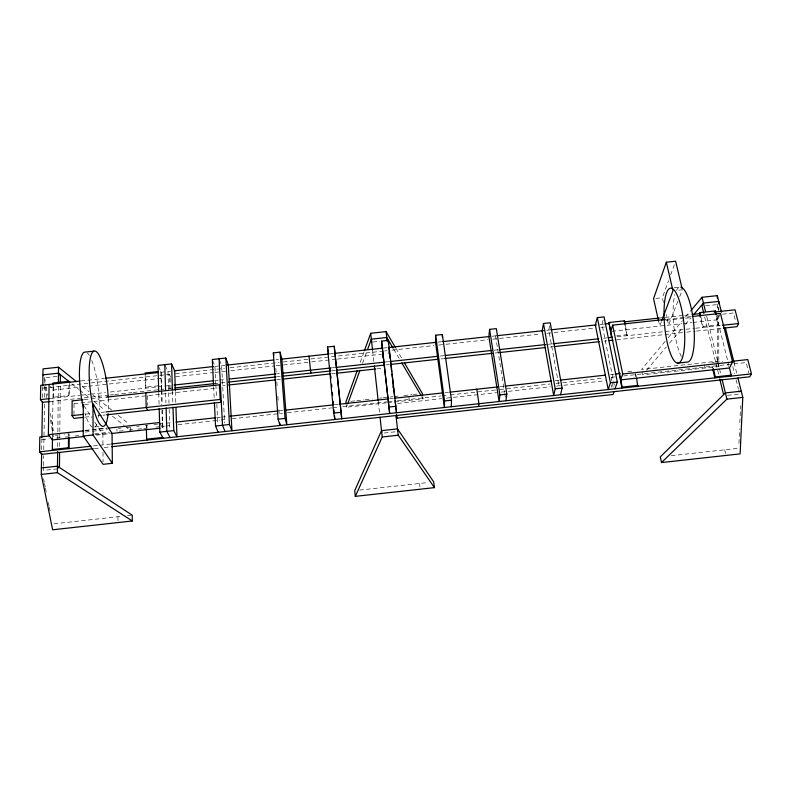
<?xml version="1.0" encoding="UTF-8"?>
<svg xmlns="http://www.w3.org/2000/svg" width="791" height="791" viewBox="0 0 791 791"><rect width="100%" height="100%" fill="white"/><g stroke="black" fill="none" stroke-linecap="round" stroke-linejoin="round"><path stroke-width="0.59" stroke-dasharray="3.96 2.97" d="M73.968 414.702L74.028 403.687L72.129 400.879M68.501 436.632L68.52 434.16M69.489 383.408L69.41 396.459L68.777 395.53L68.857 383.645M69.153 436.266L69.163 433.794L64.358 434.318M57.684 446.618L57.832 433.152M57.842 431.926L58.356 384.189M59.671 446.421L59.74 439.015M59.75 437.779L59.8 432.835M59.819 431.599L60.284 384.663M52.463 437.522L52.513 433.873M52.522 432.657L53.116 386.552M53.778 386.305L53.63 398.18L52.977 397.25L68.777 395.53M43.495 466.749L43.436 470.408L58.307 468.776M43.515 465.533L43.673 455.774M43.772 449.674L44.504 403.321M44.603 397.22L44.919 377.702L59.177 376.15M41.696 449.585L41.874 438.56M42.566 397.636L42.734 387.115M738.952 443.395L739.585 428.821M739.852 422.75L740.594 405.753M549.607 325.892L548.796 330.065L558.99 386.384M603.167 320.068L601.991 324.28L613.351 380.441M625.434 325.437L627.055 335.691L624.376 323.025M360.212 362.337L363.989 351.886M663.441 302.498L662.354 297.732L668.573 280.617M670.649 274.912L675.623 261.218M386.354 402.866L346.478 407.227L347.318 404.923M362.496 363.395L367.133 350.7M661.424 321.522L659.714 326.07L658.903 322.501M677.946 301.163L668.603 325.101L666.16 314.393M679.726 296.605L682.396 289.763L676.513 290.396M700.915 317.221L703.14 326.416L702.675 327.454L699.897 315.985M720.472 313.404L717.496 319.782L692.956 322.451M665.132 341.386L641.57 369.526L717.496 361.22L718.782 366.49L642.707 374.815L642.025 371.641M668.266 337.628L682.406 320.75M685.54 316.993L690.256 311.367M646.652 370.158L666.368 346.863M669.522 343.136L682.149 328.225M685.303 324.498L690.82 317.972M53.926 523.81L122.714 516.216M127.47 515.692L132.226 515.168M359.608 490.084L427.802 482.559M671.213 455.695L738.745 448.25M674.09 287.746L679.934 287.113A37.701 10.016 84.3 0 0 676.424 290.386M655.759 298.454L662.354 297.732M372.838 342.048L379.917 341.277M705.582 305.86L717.299 304.584L718.792 310.547M80.969 380.946L104.422 378.424M160.771 372.294L170.579 371.226M214.677 366.421L224.98 365.304M275.93 359.757L278.551 359.47M329.837 353.893L333.565 353.488M383.279 348.08L387.728 347.595M437.779 342.147L442.228 341.663M491.953 336.254L496.857 335.72M546.581 330.312L549.656 329.976M599.776 324.518L603.681 324.092M658.923 318.081L663.837 317.547M665.063 317.418L683.483 315.411M684.709 315.283L690.85 314.61M666.546 319.267L691.057 316.598M42.724 388.163L165.161 374.835M166.387 374.707L170.055 374.301M175.473 373.718L224.456 368.388M230.052 367.775L279.025 362.446M283.227 361.991L383.358 351.085M384.584 350.957L387.036 350.69M391.95 350.156L433.725 345.608M438.639 345.074L444.779 344.401M446.015 344.273L487.78 339.725M492.694 339.191L540.609 333.97M546.759 333.308L552.899 332.635M554.125 332.497L594.674 328.087M600.814 327.415L604.502 327.019M665.933 320.335L684.363 318.328M685.589 318.19L691.73 317.527M722.44 314.175L733.504 312.979L735.828 322.105M175.582 376.694L213.57 372.561M214.796 372.432L225.821 371.226M230.725 370.692L274.843 365.887M276.069 365.758L282.189 365.086M283.415 364.958L310.379 362.021M311.605 361.892L336.106 359.223M337.332 359.084L381.44 354.279M77.607 387.432L53.066 390.101L50.426 386.305M82.511 386.898L87.415 386.354M88.641 386.226L161.028 378.345L160.079 376.407M611.987 331.271L681.921 323.657M683.147 323.519L691.73 322.59M145.188 375.339L145.455 387.175L161.226 385.454L161.7 386.404M616.585 335.849L627.392 334.662M703.14 326.416L718.722 324.715L718.228 325.763L715.104 313.147M50.268 398.545L79.703 395.342M80.929 395.203L89.512 394.274M90.738 394.136L105.45 392.534M110.354 392L156.954 386.918M158.062 386.799L171.667 385.316M214.579 380.639L218.257 380.244M219.483 380.105L225.623 379.443M277.117 373.827L279.569 373.56M331.093 367.944L334.771 367.548M385.088 362.06L388.776 361.655M440.32 356.039L444.008 355.643M494.326 350.156L498.004 349.76M548.331 344.273L553.235 343.739M603.563 338.251L607.241 337.856M617.059 336.788L694.379 328.354M695.605 328.225L721.382 325.417M49.833 401.561L108.654 395.154M109.88 395.016L113.558 394.62M114.784 394.482L131.939 392.613M133.165 392.484L163.796 389.142M168.701 388.608L171.153 388.341M214.045 383.665L225.069 382.468M276.296 376.882L280.212 376.457M331.389 370.88L335.414 370.435M385.761 364.948L389.449 364.552M441.022 358.926L443.484 358.659M495.057 353.033L498.745 352.638M550.328 347.012L552.78 346.745M604.364 341.119L606.816 340.852M616.644 339.784L685.411 332.289M686.647 332.151L695.24 331.211M696.466 331.083L722.252 328.275M84.212 399.554L104.758 397.319M222.587 385.672L225.04 385.405M276.474 379.799L281.378 379.265M331.597 373.787L335.275 373.382M376.921 368.843L383.042 368.181M74.028 403.687L92.359 401.69M93.575 401.551L218.128 387.966M84.489 404.567L90.569 403.904M85.418 414.177L91.489 413.505M101.208 412.447L104.857 412.052M84.835 417.193L92.082 416.402M98.133 415.74L101.762 415.344M102.968 415.206L105.381 414.949M94.969 426.962L99.715 426.438M85.369 430.344L91.44 429.681M92.656 429.553L107.22 427.961M350.769 401.324L355.594 400.8M356.8 400.661L364.028 399.87M365.234 399.742L372.472 398.951M379.71 398.16L382.122 397.893M383.328 397.764L392.969 396.706M394.175 396.578L399 396.044M403.825 395.52L412.071 394.62M413.218 394.491L417.786 393.997M85.042 430.68L107.032 428.277M627.757 371.76L632.632 371.226M711.88 362.565L714.313 362.298M715.529 362.159L722.816 361.368M55.449 435.297L58.218 434.991M85.23 432.044L91.361 431.372M92.587 431.233L107.319 429.622M118.363 428.415L120.825 428.149M126.956 427.476L130.644 427.071M136.784 426.398L139.236 426.131M145.366 425.459L147.828 425.192M153.958 424.52L157.646 424.124M158.872 423.986L165.012 423.314M166.239 423.175L172.379 422.513M216.566 417.678L220.244 417.272M221.47 417.134L227.61 416.471M279.164 410.826L282.842 410.43M334.395 404.784L338.083 404.389M389.637 398.743L393.315 398.348M444.868 392.702L448.556 392.306M500.08 386.67L503.768 386.265M555.262 380.629L558.95 380.224M610.444 374.598L614.132 374.192M41.864 439.608L49.23 438.797M56.596 437.987L60.284 437.591M65.188 437.047L67.65 436.78M75.016 435.979L78.695 435.574M94.663 433.824L109.395 432.212M119.223 431.144L124.128 430.601M129.042 430.067L132.73 429.661M137.644 429.127L142.548 428.584M143.774 428.455L149.914 427.783M156.054 427.11L164.657 426.171M165.883 426.033L172.023 425.36M178.163 424.688L219.908 420.12M221.144 419.991L227.274 419.319M232.188 418.785L282.535 413.268M287.449 412.734L331.656 407.899M332.882 407.76L337.797 407.227M342.701 406.693L386.908 401.858M388.134 401.719L393.048 401.185M397.458 400.701L440.943 395.945M442.169 395.807L449.051 395.055M450.277 394.917L495.73 389.953M499.833 389.498L550.081 384.001M555.915 383.368L603.998 378.108M611.354 377.297L615.022 376.902M623.605 375.962L732.664 364.028M733.89 363.89L746.15 362.555L748.869 373.223M95.098 434.734L109.692 433.132M387.56 402.738L393.602 402.075M394.808 401.937L423.047 398.852L422.77 396.706M96.443 435.139L109.89 433.666M397.636 403.459L441.625 398.644M446.52 398.11L496.619 392.633M501.504 392.089L550.388 386.74M556.498 386.077L562.609 385.405M563.825 385.276L605.372 380.728M93.556 445.926L98.46 445.382M99.696 445.254L110.74 444.038M94.406 448.586L99.32 448.052M104.234 447.508L110.374 446.836M384.228 433.013L396.449 431.668M727.483 395.342L739.615 394.007L738.725 390.438M71.981 383.942L78.724 389.32M79.693 390.092L90.303 398.545M94.159 401.62L104.768 410.074M112.49 416.224L124.058 425.449M125.027 426.211L129.843 430.057M82.284 386.344L88.928 391.703M92.725 394.768L111.729 410.074M118.373 415.433L128.824 423.857M83.955 405.724L92.072 418.024M94.772 422.127L102.889 434.437L102.968 446.391M393.651 349.128L399.277 358.649M421.791 396.736L423.047 398.852M395.925 348.396L402.065 358.887M160.148 423.61L162.452 427.921M162.293 422.661L162.768 423.561M145.455 387.175L145.949 388.124L145.682 376.298M158.467 366.381L161.285 372.235L161.779 389.36M165.25 365.65L167.999 371.503L168.997 403.301M170.688 377.228L169.343 374.38L169.798 388.49M212.739 360.656L214.934 366.401L215.775 383.477M219.502 359.915L221.628 365.669L224.624 422.977M734.038 362.456L736.737 373.223M732.773 366.589L734.562 373.738M736.045 379.7L738.428 389.241M716.438 315.53L728.58 364.453M727.76 364.216L728.343 366.599M706.66 316.242L717.773 361.774M718.07 362.97L719.237 367.766M719.533 368.962L720.997 374.954M704.682 316.983L715.717 362.327M716.003 363.524L718.623 374.262M711.969 365.936L712.543 368.329M704.376 364.819L705.137 367.983M724.665 449.802L725.743 454.311M635.568 373.362L636.33 376.961M635.213 374.341L635.727 376.734M613.589 381.638L614.32 385.217M611.196 377.317L612.155 382.093M612.392 383.289L613.361 388.065M611.216 384.95L611.7 387.333M43.554 478.684L44.276 482.253M44.523 483.449L45.245 487.019M45.483 488.215L46.204 491.784M48.38 502.503L49.101 506.072M49.339 507.268L50.07 510.838M44.978 387.017L46.817 397.952M50.486 419.813L53.343 436.83M44.434 377.297L45.838 385.711M46.036 386.918L47.43 395.332M50.426 413.357L53.62 432.598M495.542 335.859L504.569 392.346M504.757 393.542L505.34 397.151M408.779 396.064L409.313 400.355M419.537 483.469L419.962 486.9M388.282 351.431L388.569 353.854M392.267 385.415L392.554 387.837M372.601 350.68L373.925 362.337M378.266 401.373L379.631 413.841M346.26 405.081L346.478 407.227M275.832 368.349L276.188 373.214M276.81 381.727L277.255 387.808M277.878 396.321L278.224 401.185M278.847 409.689L279.203 414.553M215.844 384.693L216.507 398.11M216.813 404.211L217.782 423.729M213.619 386.611L214.223 398.921M175.414 391.555L175.79 402.56M172.478 391.09L172.883 403.44M170.727 378.405L171.064 388.935M169.185 409.412L169.808 428.979M165.645 393.078L165.952 402.955M161.819 390.586L162.204 404.043M162.382 410.163L162.946 429.731M160.82 371.266L161.334 389.221M161.374 390.438L161.789 404.943M161.928 409.778L162.511 430.047M158.764 393.275L159.09 404.943M147.353 395.688L147.581 405.447M146.8 425.301L146.859 427.763M146.325 425.647L146.384 428.109M130.752 427.565L130.812 430.828M116.949 429.068L116.979 431.253M117.968 516.741L118.017 521.398M102.998 452.373L103.057 461.934M717.328 304.14L717.348 310.21M717.358 315.065L717.496 361.22M718.752 307.541L718.752 310.003M718.762 314.917L718.782 361.576M718.782 362.812L718.782 366.49M92.596 427.219A37.948 8.948 83.3 0 1 84.904 413.179M87.307 352.994A37.948 8.948 83.3 0 1 89.225 355.357M91.766 360.439A37.948 8.948 83.3 0 1 99.191 409.906M98.974 413.416A37.948 8.948 83.3 0 1 98.43 418.063M96.838 424.144A37.948 8.948 83.3 0 1 94.91 426.932M108.278 398.259A37.938 8.642 83.3 0 1 108.347 410.045M681.417 356.603A37.701 10.016 84.3 0 1 674.941 294.45"/><path stroke-width="1.19" d="M112.352 463.308L93.071 434.961L92.992 403.637L112.055 433.428L112.352 463.308L103.077 464.327L83.243 436.039L83.282 404.695M83.628 417.322L73.959 418.38L72.05 415.631L72.129 400.879L83.006 399.692M69.143 437.502L69.074 448.606L68.431 447.746L68.501 437.868M435.604 335.226L435.554 342.394L444.413 407.494L444.572 400.958L435.604 335.226L442.357 334.494L451.493 400.197L451.256 406.742M41.389 467.965L57.476 466.196L132.226 515.168L132.324 520.982L57.407 472.642L57.634 451.513M58.366 382.973L58.534 367.202L43.04 368.883L42.754 385.889M59.454 467.422L59.602 452.6M60.304 382.191L60.373 376.022L58.475 373.174L42.941 374.865M52.977 450.366L52.315 449.515L52.453 438.095M53.126 385.365L53.155 382.982L68.876 381.272L69.499 382.221M84.212 436.474L52.433 439.954L48.389 434.694L49.101 384.416M93.18 448.724L41.616 454.37L39.55 451.839L39.807 437.008L49.625 435.93M49.833 401.561L42.487 402.362L40.46 399.613L40.717 385.355L79.921 381.084M132.324 520.982L52.641 529.782L41.28 474.412L41.636 453.263M41.893 437.344L42.487 401.818M442.307 336.887L442.357 334.494M737.934 378.019L742.789 397.398L740.119 453.886L661.494 462.567L660.277 456.901L725.387 392.919L741.236 391.179M478.703 406.485L478.95 403.707L476.785 389.212M489.58 329.353L488.878 336.59L499.081 401.502L499.922 394.897L489.58 329.353L496.313 328.621L506.843 394.136L505.914 400.76M543.486 323.499L542.142 330.796L553.69 395.52L555.213 388.846L543.486 323.499L550.22 322.768L562.114 388.084L560.512 394.778M597.324 317.636L595.346 325.002L608.23 389.548L610.425 382.795L597.324 317.636L604.057 316.904L617.326 382.043L615.042 388.806M625.197 324.28L624.465 320.83L608.932 322.51L611.473 337.391L611.779 336.363M610.761 331.399L612.63 325.141L665.32 319.406M624.129 321.868L624.465 320.83M619.234 372.69L621.855 388.055L622.191 387.096L608.932 322.51M614.083 391.654L613.134 394.462L396.884 418.162L396.459 414.553M612.63 325.141L622.715 374.005L620.708 379.878L729.45 367.973L732.614 361.981L720.472 313.404L692.283 316.469M682.109 288.577L675.623 261.218L666.319 262.226L653.554 298.691L658.636 321.314M357.275 370.475L345.944 401.848L346.151 404.003M364.404 350.72L370.702 333.288L386.087 331.617L395.302 347.348M347.743 403.766L359.964 370.317M367.558 349.553L371.355 339.171L386.779 337.49L393.028 348.07M661.849 320.385L672.983 290.781L666.319 262.226M637.744 386.315L636.587 378.157M718.752 303.863L718.752 301.401L703.436 303.072L702.072 306.246L703.812 313.404M716.152 314.383L715.301 310.942L699.808 312.623L699.897 315.985M381.529 430.65L354.724 490.618L355.288 496.362L434.437 487.632L433.705 481.907L397.497 428.89L381.529 430.65L381.697 432.4M355.288 496.362L382.231 436.978L380.036 417.233M714.817 312L715.301 310.942M714.174 312.069L735.047 309.805L738.567 323.539L736.994 326.663L723.488 328.136M713.324 368.537L715.351 376.902L714.856 377.871L712.829 369.516M730.706 376.13L731.23 375.161L729.46 367.993M731.853 361.319L747.792 359.569L751.45 373.866L749.779 376.783L111.6 446.707M691.037 310.428L702.032 297.297L717.308 295.636L721.451 312.178M693.974 314.254L703.436 303.072M661.494 462.567L726.899 399.139L742.789 397.398M93.793 351.155L84.301 352.183A37.948 8.948 83.3 0 0 83.48 407.909M175.375 390.339L174.702 370.771L171.578 363.929L157.992 365.412L158.734 392.049M225.86 358.036L229.449 424.5L231.941 430.769L228.332 364.938L225.86 358.036L212.295 359.51L213.56 385.375M279.826 423.066L280.004 425.499L278.116 419.171L273.31 352.875L280.083 352.133L281.903 359.114L286.866 424.747L285.067 418.419L280.083 352.133M334.534 415.858L334.87 419.487L333.673 413.09L327.474 346.982L334.237 346.25L341.732 418.736L334.237 346.25M381.569 341.099L389.676 413.485L381.569 341.099L388.322 340.367L396.518 412.734L395.955 407.909M158.408 371.533L145.139 372.976L145.633 373.935M105.49 378.276L158.19 372.541M174.247 370.821L213.451 366.559M226.928 365.096L273.488 360.024M280.835 359.223L328.66 354.022M334.791 353.35L382.676 348.149M436.701 342.266L388.816 347.476L389.271 351.095M442.841 341.593L489.491 336.521M496.857 335.72L543.516 330.638M550.882 329.837L596.315 324.893M604.907 323.964L609.812 323.43M624.554 321.828L658.923 318.081M692.076 314.482L700.668 313.543M40.46 399.613L49.042 398.674M174.119 385.049L213.352 380.778M229.301 379.037L275.891 373.955M283.247 373.154L329.867 368.082M335.997 367.41L383.862 362.199M390.003 361.527L437.868 356.306M445.234 355.505L491.873 350.423M499.24 349.622L545.879 344.54M553.235 343.739L598.649 338.785M608.467 337.717L612.155 337.322M722.608 325.279L738.567 323.539M174.692 387.956L214.045 383.665M228.559 382.083L275.317 376.991M282.417 376.209L330.5 370.969M336.284 370.346L384.535 365.086M390.675 364.414L438.57 359.193M444.71 358.521L492.605 353.3M499.971 352.499L545.414 347.546M554.007 346.606L599.449 341.653M609.278 340.585L612.956 340.189M105.964 397.191L219.453 384.812L220.57 387.709M228.708 384.999L275.258 379.927M282.605 379.126L330.371 373.916M336.501 373.253L375.695 368.982M72.05 415.631L82.986 414.435M106.073 411.913L220.195 399.455L221.312 402.283L106.597 414.81M677.551 363.138A37.701 9.719 84.3 0 0 681.338 307.966A37.701 9.719 84.3 0 0 664.242 305.801A37.701 9.719 84.3 0 0 677.551 363.138L686.865 362.12A37.701 10.016 84.3 0 0 693.915 326.288A37.701 10.016 84.3 0 0 680.814 287.153M48.389 434.694L83.816 430.818M108.258 428.149L159.574 422.532M176.057 422.107L215.34 417.806M230.062 416.195L277.938 410.964M285.304 410.153L333.169 404.923M339.309 404.25L388.411 398.882M394.541 398.209L442.416 392.969M449.782 392.168L497.628 386.937M504.994 386.127L551.584 381.035M560.176 380.095L605.54 375.132M615.358 374.054L620.263 373.52M622.715 374.005L732.614 361.981M83.243 436.039L93.071 434.961M111.106 433.537L160 428.188M159.199 408.65L159.841 432.123L173.773 430.601L176.957 436.79L175.958 407.454M214.401 402.619L215.538 426.023L229.449 424.5M278.116 419.171L285.067 418.419M333.673 413.09L340.605 412.338M389.152 407.019L396.083 406.258M444.572 400.958L451.493 400.197M499.922 394.897L506.843 394.136M555.213 388.846L562.114 388.084M610.425 382.795L617.326 382.043M52.315 449.515L68.431 447.746M146.414 429.335L146.632 439.183L162.719 437.423M622.191 387.096L638.11 385.355M715.351 376.902L731.23 375.161M39.55 451.839L91.103 446.193M111.966 443.909L751.45 373.866M41.28 474.412L57.407 472.642M382.231 436.978L398.239 435.218L434.437 487.632M58.475 373.174L70.053 382.399M58.534 367.202L76.589 381.746M57.476 466.196L58.791 467.837M401.779 362.881L421.168 395.678M404.527 363.079L422.354 393.493L422.631 395.638M146.632 439.183L147.136 440.053M159.841 432.123L163.193 438.293M147.69 410.321L146.177 407.543L145.851 392.84M170.075 437.542L166.812 431.362L166.1 407.899M215.538 426.023L218.197 432.272M225.069 431.52L222.498 425.261L219.077 358.768M273.31 352.875L273.943 355.199M725.347 327.741L734.038 362.456M702.032 297.297L705.493 311.456M722.163 379.739L726.899 399.139M719.78 379.037L723.557 394.551M699.808 312.623L700.638 316.074M310.853 373.115L309.014 356.158M327.474 346.982L328.72 354.012M389.558 353.518L390.121 358.353M390.408 360.765L391.683 371.641M391.97 374.064L393.256 384.94M393.532 387.353L394.818 398.239M395.105 400.651L395.668 405.486M386.087 331.617L387.204 341.148M395.925 415.493L398.239 435.218M382.804 355.307L383.071 357.621M383.605 362.258L383.872 364.572M370.702 333.288L372.571 350.146M374.341 366.006L378.138 400.483M371.355 339.171L371.661 342.177M329.976 367.35L330.203 369.783M330.767 375.844L330.994 378.266M331.567 384.327L331.795 386.75M332.368 392.82L332.596 395.243M333.169 401.304L333.397 403.726M333.96 409.787L334.188 412.22M386.848 338.499L386.997 340.506M388.322 340.367L388.589 343.917M396.706 415.463L396.884 418.162M397.497 428.89L397.616 430.66M219.453 384.812L220.195 399.455M171.578 363.929L172.428 389.854M173.002 407.138L173.773 430.601M164.785 364.671L165.576 390.606M717.308 295.636L717.318 298.069M108.1 413.634A37.938 8.642 83.3 0 1 93.101 406.416A37.938 8.642 83.3 0 1 93.496 351.313A37.938 8.642 83.3 0 1 108.219 397.092"/></g></svg>
